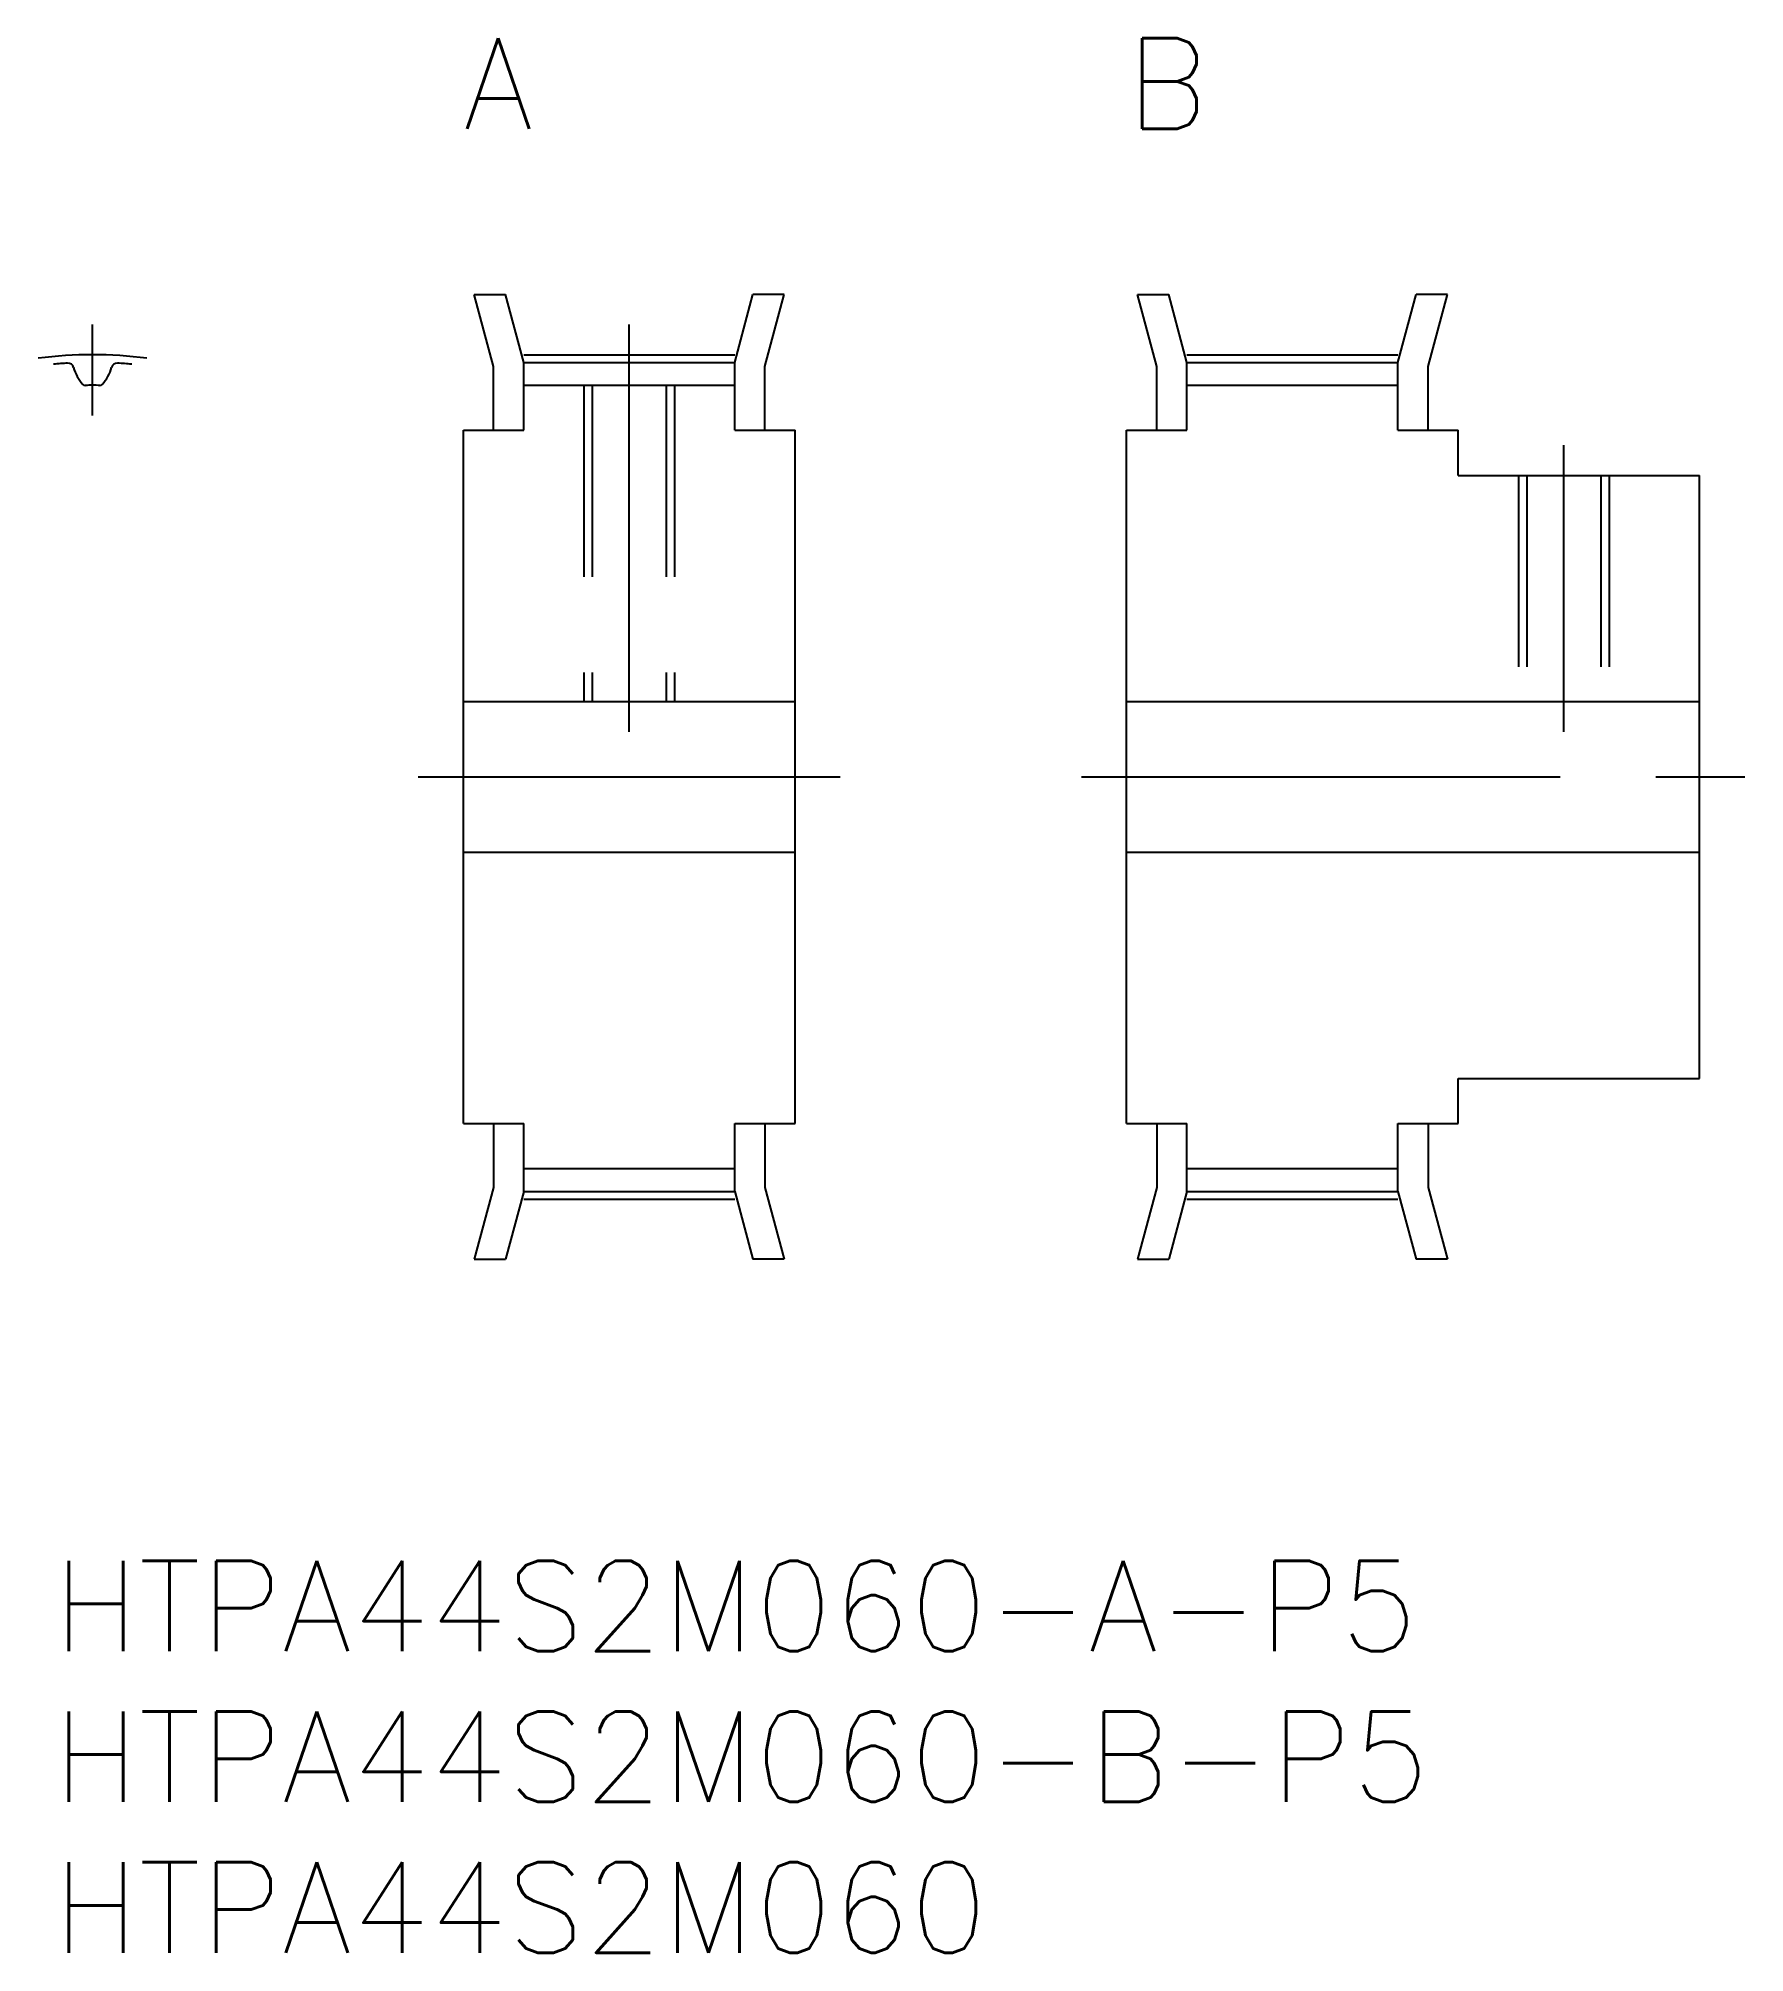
# Model space of a CAD drawing. Extents: x -0.5 to 56.1, y -13 to 50.5.
import ezdxf

# ---------------------------------------------------------------- set-up
doc = ezdxf.new("R2010")
doc.units = 0
doc.header["$LTSCALE"] = 0.5
doc.linetypes.add('CENTER', pattern=[50.8, 31.75, -6.35, 6.35, -6.35])
doc.linetypes.add('DASHED', pattern=[19.05, 12.7, -6.35])
for name, color, linetype in [('MSM_CENTER', 1, 'CENTER'), ('MSM_CONTINUOUS', 7, 'CONTINUOUS'), ('MSM_DASHED', 4, 'DASHED'), ('MSM_PART_NUMBER', 7, 'CONTINUOUS')]:
    doc.layers.add(name, color=color, linetype=linetype)
doc.styles.get("Standard").update_dxf_attribs({"font": 'txt.shx', "height": 1, "bigfont": 'bigfont.shx'})

# ---------------------------------------------------------------- blocks, each defined once
blk = doc.blocks.new('*U11')
at = {"layer": 'MSM_PART_NUMBER'}
blk.add_text('HTPA44S2M060-A-P5', height=3, dxfattribs=at).set_placement((0, -3))
blk = doc.blocks.new('*U12')
at = {"layer": 'MSM_PART_NUMBER'}
blk.add_text('HTPA44S2M060-B-P5', height=3, dxfattribs=at).set_placement((0, -8))
blk = doc.blocks.new('*U13')
at = {"layer": 'MSM_PART_NUMBER'}
blk.add_text('HTPA44S2M060', height=3, dxfattribs=at).set_placement((0, -13))

msp = doc.modelspace()

# ---------------------------------------------------------------- linework, layer by layer
at = {"layer": 'MSM_CENTER'}
for p, q in [((1.3, 37.99), (1.3, 41.004)), ((19.1, 27.5), (19.1, 41.005)), ((15.6, 40.005), (22.6, 40.005)), ((37.6, 40.005), (44.6, 40.005)), ((50.1, 27.5), (50.1, 37)), ((12.1, 26), (26.1, 26)), ((34.1, 26), (56.1, 26)), ((15.6, 11.995), (22.6, 11.995)), ((37.6, 11.995), (44.6, 11.995))]:
    msp.add_line(p, q, dxfattribs=at)
msp.add_arc((1.3, 26), 14.004, 82.61507, 97.38493, dxfattribs=at)
at = {"layer": 'MSM_CONTINUOUS'}
for p, q in [((13.962, 42), (14.997, 42)), ((14.6, 39.618), (13.962, 42)), ((15.6, 39.75), (14.997, 42)), ((22.6, 39.75), (23.203, 42)), ((24.238, 42), (23.203, 42)), ((23.6, 39.618), (24.238, 42)), ((36.6, 39.618), (35.962, 42)), ((35.962, 42), (36.997, 42)), ((37.6, 39.75), (36.997, 42)), ((44.6, 39.75), (45.203, 42)), ((46.238, 42), (45.203, 42)), ((45.6, 39.618), (46.238, 42)), ((14.6, 37.5), (14.6, 39.618)), ((15.6, 39.75), (22.6, 39.75)), ((15.6, 37.5), (15.6, 39.75)), ((22.6, 37.5), (22.6, 39.75)), ((23.6, 37.5), (23.6, 39.618)), ((36.6, 37.5), (36.6, 39.618)), ((37.6, 39.75), (44.6, 39.75)), ((37.6, 37.5), (37.6, 39.75)), ((44.6, 37.5), (44.6, 39.75)), ((45.6, 37.5), (45.6, 39.618)), ((15.6, 38.99), (22.6, 38.99)), ((37.6, 38.99), (44.6, 38.99)), ((13.6, 37.5), (15.6, 37.5)), ((13.6, 14.5), (13.6, 37.5)), ((22.6, 37.5), (24.6, 37.5)), ((24.6, 14.5), (24.6, 37.5)), ((35.6, 14.5), (35.6, 37.5)), ((35.6, 37.5), (37.6, 37.5)), ((44.6, 37.5), (46.6, 37.5)), ((46.6, 36), (46.6, 37.5)), ((46.6, 36), (54.6, 36)), ((54.6, 16), (54.6, 36)), ((13.6, 28.5), (24.6, 28.5)), ((35.6, 28.5), (54.6, 28.5)), ((13.6, 26), (13.6, 26)), ((13.6, 23.5), (24.6, 23.5)), ((35.6, 23.5), (54.6, 23.5)), ((13.6, 20.25), (13.6, 20.25)), ((46.6, 16), (54.6, 16)), ((46.6, 14.5), (46.6, 16)), ((13.6, 14.5), (15.6, 14.5)), ((14.6, 14.5), (14.6, 12.382)), ((15.6, 12.25), (15.6, 14.5)), ((22.6, 12.25), (22.6, 14.5)), ((22.6, 14.5), (24.6, 14.5)), ((23.6, 14.5), (23.6, 12.382)), ((35.6, 14.5), (37.6, 14.5)), ((36.6, 14.5), (36.6, 12.382)), ((37.6, 12.25), (37.6, 14.5)), ((44.6, 12.25), (44.6, 14.5)), ((44.6, 14.5), (46.6, 14.5)), ((45.6, 14.5), (45.6, 12.382)), ((15.6, 13.01), (22.6, 13.01)), ((37.6, 13.01), (44.6, 13.01)), ((14.6, 12.382), (13.962, 10)), ((15.6, 12.25), (14.997, 10)), ((15.6, 12.25), (22.6, 12.25)), ((22.6, 12.25), (23.203, 10)), ((23.6, 12.382), (24.238, 10)), ((36.6, 12.382), (35.962, 10)), ((37.6, 12.25), (36.997, 10)), ((37.6, 12.25), (44.6, 12.25)), ((44.6, 12.25), (45.203, 10)), ((45.6, 12.382), (46.238, 10)), ((13.962, 10), (14.997, 10)), ((24.238, 10), (23.203, 10)), ((35.962, 10), (36.997, 10)), ((46.238, 10), (45.203, 10))]:
    msp.add_line(p, q, dxfattribs=at)
for centre, radius, start, end in [((1.3, 26), 13.75, 93.44518, 95.42516), ((0.485, 39.535), 0.19, 14.78068, 93.44518), ((1.95, 39.922), 1.325, 194.78068, 222.92852), ((0.65, 39.922), 1.325, 317.07148, 345.21932), ((2.115, 39.535), 0.19, 86.55482, 165.21932), ((1.3, 26), 13.75, 84.57484, 86.55482), ((1.053, 39.088), 0.1, 222.92852, 271.08098), ((1.3, 26), 12.99, 88.91902, 91.08098), ((1.547, 39.088), 0.1, 268.91902, 317.07148)]:
    msp.add_arc(centre, radius, start, end, dxfattribs=at)
at = {"layer": 'MSM_DASHED'}
for p, q in [((17.6, 38.99), (17.6, 28.5)), ((17.871, 38.99), (17.871, 28.5)), ((20.33, 38.99), (20.33, 28.5)), ((20.6, 38.99), (20.6, 28.5)), ((48.6, 36), (48.6, 28.5)), ((48.871, 36), (48.871, 28.5)), ((51.33, 36), (51.33, 28.5)), ((51.6, 36), (51.6, 28.5))]:
    msp.add_line(p, q, dxfattribs=at)

# ---------------------------------------------------------------- block references
at = {"layer": 'MSM_CONTINUOUS'}
for name in ['*U11', '*U12', '*U13']:
    msp.add_blockref(name, (0, 0), dxfattribs=at)

# ---------------------------------------------------------------- texts
at = {"layer": 'MSM_PART_NUMBER'}
for s, p in [('A', (13.6, 47.5)), ('B', (35.6, 47.5))]:
    msp.add_text(s, height=3, dxfattribs=at).set_placement(p)

doc.saveas('drawing.dxf')
